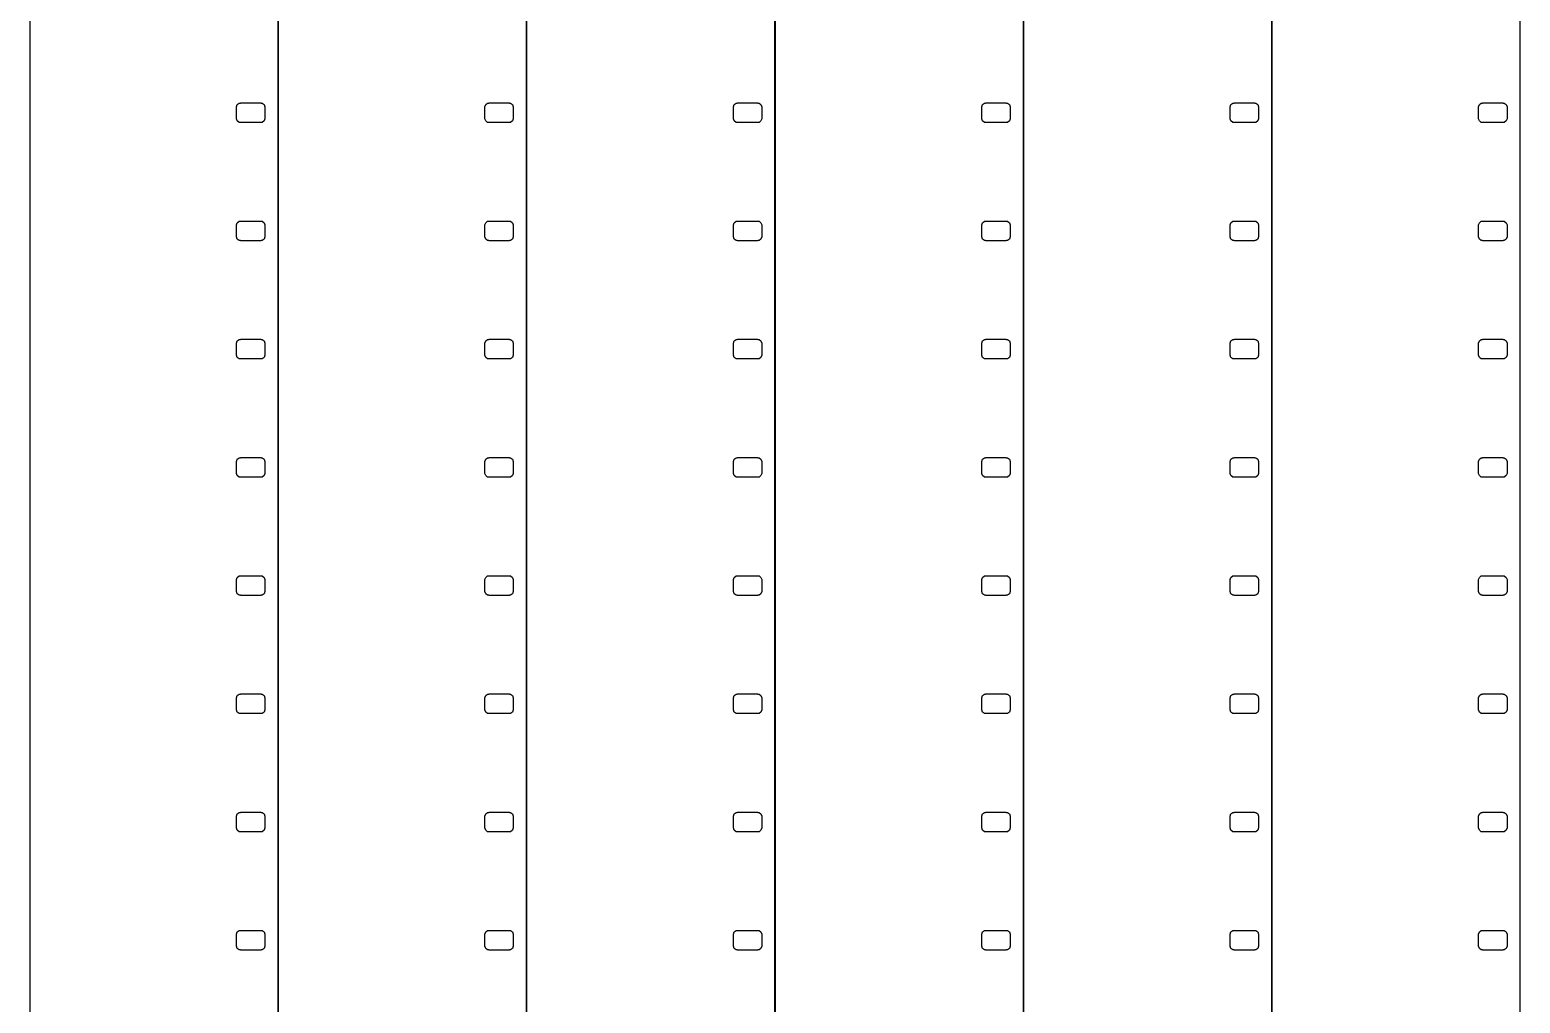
# Model space of a CAD drawing. Header units: metres. Extents: x -8 to 184, y -125 to 125.
# Drawn here: x 88.1 to 184.1, y 0 to 62.7 of the extents above; entities that cross this region are included whole.
import ezdxf

# ---------------------------------------------------------------- set-up
doc = ezdxf.new("R2010")
doc.units = ezdxf.units.M

msp = doc.modelspace()

# ---------------------------------------------------------------- linework, layer by layer
for p, q in [((88.06, 125.482), (88.06, -125.482)), ((104.06, -125.482), (104.06, 125.482)), ((104.07, 125.482), (104.07, -125.482)), ((120.07, -125.482), (120.07, 125.482)), ((120.08, 125.482), (120.08, -125.482)), ((136.08, -125.482), (136.08, 125.482)), ((136.09, 125.482), (136.09, -125.482)), ((152.09, -125.482), (152.09, 125.482)), ((152.1, 125.482), (152.1, -125.482)), ((168.1, -125.482), (168.1, 125.482)), ((168.11, 125.482), (168.11, -125.482)), ((184.11, -125.482), (184.11, 125.482)), ((101.381, 57.7825), (101.429, 57.9294)), ((101.381, 57.0125), (101.381, 57.7825)), ((101.429, 57.9294), (101.554, 58.0203)), ((101.554, 58.0203), (101.631, 58.0203)), ((101.631, 58.0203), (101.631, 58.0325)), ((101.631, 58.0325), (102.96, 58.0325)), ((102.96, 58.0325), (102.96, 58.0203)), ((102.96, 58.0203), (103.037, 58.0203)), ((103.037, 58.0203), (103.162, 57.9294)), ((103.162, 57.9294), (103.21, 57.7825)), ((103.21, 57.7825), (103.21, 57.0125)), ((117.391, 57.7825), (117.439, 57.9294)), ((117.391, 57.0125), (117.391, 57.7825)), ((117.439, 57.9294), (117.564, 58.0203)), ((117.564, 58.0203), (117.641, 58.0203)), ((117.641, 58.0203), (117.641, 58.0325)), ((117.641, 58.0325), (118.97, 58.0325)), ((118.97, 58.0325), (118.97, 58.0203)), ((118.97, 58.0203), (119.047, 58.0203)), ((119.047, 58.0203), (119.172, 57.9294)), ((119.172, 57.9294), (119.22, 57.7825)), ((119.22, 57.7825), (119.22, 57.0125)), ((133.401, 57.7825), (133.449, 57.9294)), ((133.401, 57.0125), (133.401, 57.7825)), ((133.449, 57.9294), (133.574, 58.0203)), ((133.574, 58.0203), (133.651, 58.0203)), ((133.651, 58.0203), (133.651, 58.0325)), ((133.651, 58.0325), (134.98, 58.0325)), ((134.98, 58.0325), (134.98, 58.0203)), ((134.98, 58.0203), (135.057, 58.0203)), ((135.057, 58.0203), (135.182, 57.9294)), ((135.182, 57.9294), (135.23, 57.7825)), ((135.23, 57.7825), (135.23, 57.0125)), ((149.411, 57.7825), (149.459, 57.9294)), ((149.411, 57.0125), (149.411, 57.7825)), ((149.459, 57.9294), (149.584, 58.0203)), ((149.584, 58.0203), (149.661, 58.0203)), ((149.661, 58.0203), (149.661, 58.0325)), ((149.661, 58.0325), (150.99, 58.0325)), ((150.99, 58.0325), (150.99, 58.0203)), ((150.99, 58.0203), (151.067, 58.0203)), ((151.067, 58.0203), (151.192, 57.9294)), ((151.192, 57.9294), (151.24, 57.7825)), ((151.24, 57.7825), (151.24, 57.0125)), ((165.421, 57.7825), (165.469, 57.9294)), ((165.421, 57.0125), (165.421, 57.7825)), ((165.469, 57.9294), (165.594, 58.0203)), ((165.594, 58.0203), (165.671, 58.0203)), ((165.671, 58.0203), (165.671, 58.0325)), ((165.671, 58.0325), (167, 58.0325)), ((167, 58.0325), (167, 58.0203)), ((167, 58.0203), (167.077, 58.0203)), ((167.077, 58.0203), (167.202, 57.9294)), ((167.202, 57.9294), (167.25, 57.7825)), ((167.25, 57.7825), (167.25, 57.0125)), ((181.431, 57.7825), (181.479, 57.9294)), ((181.431, 57.0125), (181.431, 57.7825)), ((181.479, 57.9294), (181.604, 58.0203)), ((181.604, 58.0203), (181.681, 58.0203)), ((181.681, 58.0203), (181.681, 58.0325)), ((181.681, 58.0325), (183.01, 58.0325)), ((183.01, 58.0325), (183.01, 58.0203)), ((183.01, 58.0203), (183.087, 58.0203)), ((183.087, 58.0203), (183.212, 57.9294)), ((183.212, 57.9294), (183.26, 57.7825)), ((183.26, 57.7825), (183.26, 57.0125)), ((101.429, 56.8656), (101.381, 57.0125)), ((101.554, 56.7747), (101.429, 56.8656)), ((101.631, 56.7747), (101.554, 56.7747)), ((101.631, 56.7625), (101.631, 56.7747)), ((102.96, 56.7625), (101.631, 56.7625)), ((103.037, 56.7747), (102.96, 56.7747)), ((102.96, 56.7747), (102.96, 56.7625)), ((103.162, 56.8656), (103.037, 56.7747)), ((103.21, 57.0125), (103.162, 56.8656)), ((117.439, 56.8656), (117.391, 57.0125)), ((117.564, 56.7747), (117.439, 56.8656)), ((117.641, 56.7747), (117.564, 56.7747)), ((117.641, 56.7625), (117.641, 56.7747)), ((118.97, 56.7625), (117.641, 56.7625)), ((119.047, 56.7747), (118.97, 56.7747)), ((118.97, 56.7747), (118.97, 56.7625)), ((119.172, 56.8656), (119.047, 56.7747)), ((119.22, 57.0125), (119.172, 56.8656)), ((133.449, 56.8656), (133.401, 57.0125)), ((133.574, 56.7747), (133.449, 56.8656)), ((133.651, 56.7747), (133.574, 56.7747)), ((133.651, 56.7625), (133.651, 56.7747)), ((134.98, 56.7625), (133.651, 56.7625)), ((135.057, 56.7747), (134.98, 56.7747)), ((134.98, 56.7747), (134.98, 56.7625)), ((135.182, 56.8656), (135.057, 56.7747)), ((135.23, 57.0125), (135.182, 56.8656)), ((149.459, 56.8656), (149.411, 57.0125)), ((149.584, 56.7747), (149.459, 56.8656)), ((149.661, 56.7747), (149.584, 56.7747)), ((149.661, 56.7625), (149.661, 56.7747)), ((150.99, 56.7625), (149.661, 56.7625)), ((151.067, 56.7747), (150.99, 56.7747)), ((150.99, 56.7747), (150.99, 56.7625)), ((151.192, 56.8656), (151.067, 56.7747)), ((151.24, 57.0125), (151.192, 56.8656)), ((165.469, 56.8656), (165.421, 57.0125)), ((165.594, 56.7747), (165.469, 56.8656)), ((165.671, 56.7747), (165.594, 56.7747)), ((165.671, 56.7625), (165.671, 56.7747)), ((167, 56.7625), (165.671, 56.7625)), ((167.077, 56.7747), (167, 56.7747)), ((167, 56.7747), (167, 56.7625)), ((167.202, 56.8656), (167.077, 56.7747)), ((167.25, 57.0125), (167.202, 56.8656)), ((181.479, 56.8656), (181.431, 57.0125)), ((181.604, 56.7747), (181.479, 56.8656)), ((181.681, 56.7747), (181.604, 56.7747)), ((181.681, 56.7625), (181.681, 56.7747)), ((183.01, 56.7625), (181.681, 56.7625)), ((183.087, 56.7747), (183.01, 56.7747)), ((183.01, 56.7747), (183.01, 56.7625)), ((183.212, 56.8656), (183.087, 56.7747)), ((183.26, 57.0125), (183.212, 56.8656)), ((101.381, 50.1625), (101.429, 50.3094)), ((101.381, 49.3925), (101.381, 50.1625)), ((101.429, 50.3094), (101.554, 50.4003)), ((101.554, 50.4003), (101.631, 50.4003)), ((101.631, 50.4003), (101.631, 50.4125)), ((101.631, 50.4125), (102.96, 50.4125)), ((102.96, 50.4125), (102.96, 50.4003)), ((102.96, 50.4003), (103.037, 50.4003)), ((103.037, 50.4003), (103.162, 50.3094)), ((103.162, 50.3094), (103.21, 50.1625)), ((103.21, 50.1625), (103.21, 49.3925)), ((117.391, 50.1625), (117.439, 50.3094)), ((117.391, 49.3925), (117.391, 50.1625)), ((117.439, 50.3094), (117.564, 50.4003)), ((117.564, 50.4003), (117.641, 50.4003)), ((117.641, 50.4003), (117.641, 50.4125)), ((117.641, 50.4125), (118.97, 50.4125)), ((118.97, 50.4125), (118.97, 50.4003)), ((118.97, 50.4003), (119.047, 50.4003)), ((119.047, 50.4003), (119.172, 50.3094)), ((119.172, 50.3094), (119.22, 50.1625)), ((119.22, 50.1625), (119.22, 49.3925)), ((133.401, 50.1625), (133.449, 50.3094)), ((133.401, 49.3925), (133.401, 50.1625)), ((133.449, 50.3094), (133.574, 50.4003)), ((133.574, 50.4003), (133.651, 50.4003)), ((133.651, 50.4003), (133.651, 50.4125)), ((133.651, 50.4125), (134.98, 50.4125)), ((134.98, 50.4125), (134.98, 50.4003)), ((134.98, 50.4003), (135.057, 50.4003)), ((135.057, 50.4003), (135.182, 50.3094)), ((135.182, 50.3094), (135.23, 50.1625)), ((135.23, 50.1625), (135.23, 49.3925)), ((149.411, 50.1625), (149.459, 50.3094)), ((149.411, 49.3925), (149.411, 50.1625)), ((149.459, 50.3094), (149.584, 50.4003)), ((149.584, 50.4003), (149.661, 50.4003)), ((149.661, 50.4003), (149.661, 50.4125)), ((149.661, 50.4125), (150.99, 50.4125)), ((150.99, 50.4125), (150.99, 50.4003)), ((150.99, 50.4003), (151.067, 50.4003)), ((151.067, 50.4003), (151.192, 50.3094)), ((151.192, 50.3094), (151.24, 50.1625)), ((151.24, 50.1625), (151.24, 49.3925)), ((165.421, 50.1625), (165.469, 50.3094)), ((165.421, 49.3925), (165.421, 50.1625)), ((165.469, 50.3094), (165.594, 50.4003)), ((165.594, 50.4003), (165.671, 50.4003)), ((165.671, 50.4003), (165.671, 50.4125)), ((165.671, 50.4125), (167, 50.4125)), ((167, 50.4125), (167, 50.4003)), ((167, 50.4003), (167.077, 50.4003)), ((167.077, 50.4003), (167.202, 50.3094)), ((167.202, 50.3094), (167.25, 50.1625)), ((167.25, 50.1625), (167.25, 49.3925)), ((181.431, 50.1625), (181.479, 50.3094)), ((181.431, 49.3925), (181.431, 50.1625)), ((181.479, 50.3094), (181.604, 50.4003)), ((181.604, 50.4003), (181.681, 50.4003)), ((181.681, 50.4003), (181.681, 50.4125)), ((181.681, 50.4125), (183.01, 50.4125)), ((183.01, 50.4125), (183.01, 50.4003)), ((183.01, 50.4003), (183.087, 50.4003)), ((183.087, 50.4003), (183.212, 50.3094)), ((183.212, 50.3094), (183.26, 50.1625)), ((183.26, 50.1625), (183.26, 49.3925)), ((101.429, 49.2455), (101.381, 49.3925)), ((101.554, 49.1547), (101.429, 49.2455)), ((101.631, 49.1547), (101.554, 49.1547)), ((101.631, 49.1425), (101.631, 49.1547)), ((102.96, 49.1425), (101.631, 49.1425)), ((103.037, 49.1547), (102.96, 49.1547)), ((102.96, 49.1547), (102.96, 49.1425)), ((103.162, 49.2455), (103.037, 49.1547)), ((103.21, 49.3925), (103.162, 49.2455)), ((117.439, 49.2455), (117.391, 49.3925)), ((117.564, 49.1547), (117.439, 49.2455)), ((117.641, 49.1547), (117.564, 49.1547)), ((117.641, 49.1425), (117.641, 49.1547)), ((118.97, 49.1425), (117.641, 49.1425)), ((119.047, 49.1547), (118.97, 49.1547)), ((118.97, 49.1547), (118.97, 49.1425)), ((119.172, 49.2455), (119.047, 49.1547)), ((119.22, 49.3925), (119.172, 49.2455)), ((133.449, 49.2455), (133.401, 49.3925)), ((133.574, 49.1547), (133.449, 49.2455)), ((133.651, 49.1547), (133.574, 49.1547)), ((133.651, 49.1425), (133.651, 49.1547)), ((134.98, 49.1425), (133.651, 49.1425)), ((135.057, 49.1547), (134.98, 49.1547)), ((134.98, 49.1547), (134.98, 49.1425)), ((135.182, 49.2455), (135.057, 49.1547)), ((135.23, 49.3925), (135.182, 49.2455)), ((149.459, 49.2455), (149.411, 49.3925)), ((149.584, 49.1547), (149.459, 49.2455)), ((149.661, 49.1547), (149.584, 49.1547)), ((149.661, 49.1425), (149.661, 49.1547)), ((150.99, 49.1425), (149.661, 49.1425)), ((151.067, 49.1547), (150.99, 49.1547)), ((150.99, 49.1547), (150.99, 49.1425)), ((151.192, 49.2455), (151.067, 49.1547)), ((151.24, 49.3925), (151.192, 49.2455)), ((165.469, 49.2455), (165.421, 49.3925)), ((165.594, 49.1547), (165.469, 49.2455)), ((165.671, 49.1547), (165.594, 49.1547)), ((165.671, 49.1425), (165.671, 49.1547)), ((167, 49.1425), (165.671, 49.1425)), ((167.077, 49.1547), (167, 49.1547)), ((167, 49.1547), (167, 49.1425)), ((167.202, 49.2455), (167.077, 49.1547)), ((167.25, 49.3925), (167.202, 49.2455)), ((181.479, 49.2455), (181.431, 49.3925)), ((181.604, 49.1547), (181.479, 49.2455)), ((181.681, 49.1547), (181.604, 49.1547)), ((181.681, 49.1425), (181.681, 49.1547)), ((183.01, 49.1425), (181.681, 49.1425)), ((183.087, 49.1547), (183.01, 49.1547)), ((183.01, 49.1547), (183.01, 49.1425)), ((183.212, 49.2455), (183.087, 49.1547)), ((183.26, 49.3925), (183.212, 49.2455)), ((101.381, 42.5425), (101.429, 42.6894)), ((101.381, 41.7725), (101.381, 42.5425)), ((101.429, 42.6894), (101.554, 42.7803)), ((101.554, 42.7803), (101.631, 42.7803)), ((101.631, 42.7803), (101.631, 42.7925)), ((101.631, 42.7925), (102.96, 42.7925)), ((102.96, 42.7925), (102.96, 42.7803)), ((102.96, 42.7803), (103.037, 42.7803)), ((103.037, 42.7803), (103.162, 42.6894)), ((103.162, 42.6894), (103.21, 42.5425)), ((103.21, 42.5425), (103.21, 41.7725)), ((117.391, 42.5425), (117.439, 42.6894)), ((117.391, 41.7725), (117.391, 42.5425)), ((117.439, 42.6894), (117.564, 42.7803)), ((117.564, 42.7803), (117.641, 42.7803)), ((117.641, 42.7803), (117.641, 42.7925)), ((117.641, 42.7925), (118.97, 42.7925)), ((118.97, 42.7925), (118.97, 42.7803)), ((118.97, 42.7803), (119.047, 42.7803)), ((119.047, 42.7803), (119.172, 42.6894)), ((119.172, 42.6894), (119.22, 42.5425)), ((119.22, 42.5425), (119.22, 41.7725)), ((133.401, 42.5425), (133.449, 42.6894)), ((133.401, 41.7725), (133.401, 42.5425)), ((133.449, 42.6894), (133.574, 42.7803)), ((133.574, 42.7803), (133.651, 42.7803)), ((133.651, 42.7803), (133.651, 42.7925)), ((133.651, 42.7925), (134.98, 42.7925)), ((134.98, 42.7925), (134.98, 42.7803)), ((134.98, 42.7803), (135.057, 42.7803)), ((135.057, 42.7803), (135.182, 42.6894)), ((135.182, 42.6894), (135.23, 42.5425)), ((135.23, 42.5425), (135.23, 41.7725)), ((149.411, 42.5425), (149.459, 42.6894)), ((149.411, 41.7725), (149.411, 42.5425)), ((149.459, 42.6894), (149.584, 42.7803)), ((149.584, 42.7803), (149.661, 42.7803)), ((149.661, 42.7803), (149.661, 42.7925)), ((149.661, 42.7925), (150.99, 42.7925)), ((150.99, 42.7925), (150.99, 42.7803)), ((150.99, 42.7803), (151.067, 42.7803)), ((151.067, 42.7803), (151.192, 42.6894)), ((151.192, 42.6894), (151.24, 42.5425)), ((151.24, 42.5425), (151.24, 41.7725)), ((165.421, 42.5425), (165.469, 42.6894)), ((165.421, 41.7725), (165.421, 42.5425)), ((165.469, 42.6894), (165.594, 42.7803)), ((165.594, 42.7803), (165.671, 42.7803)), ((165.671, 42.7803), (165.671, 42.7925)), ((165.671, 42.7925), (167, 42.7925)), ((167, 42.7925), (167, 42.7803)), ((167, 42.7803), (167.077, 42.7803)), ((167.077, 42.7803), (167.202, 42.6894)), ((167.202, 42.6894), (167.25, 42.5425)), ((167.25, 42.5425), (167.25, 41.7725)), ((181.431, 42.5425), (181.479, 42.6894)), ((181.431, 41.7725), (181.431, 42.5425)), ((181.479, 42.6894), (181.604, 42.7803)), ((181.604, 42.7803), (181.681, 42.7803)), ((181.681, 42.7803), (181.681, 42.7925)), ((181.681, 42.7925), (183.01, 42.7925)), ((183.01, 42.7925), (183.01, 42.7803)), ((183.01, 42.7803), (183.087, 42.7803)), ((183.087, 42.7803), (183.212, 42.6894)), ((183.212, 42.6894), (183.26, 42.5425)), ((183.26, 42.5425), (183.26, 41.7725)), ((101.429, 41.6255), (101.381, 41.7725)), ((101.554, 41.5347), (101.429, 41.6255)), ((101.631, 41.5347), (101.554, 41.5347)), ((101.631, 41.5225), (101.631, 41.5347)), ((102.96, 41.5225), (101.631, 41.5225)), ((103.037, 41.5347), (102.96, 41.5347)), ((102.96, 41.5347), (102.96, 41.5225)), ((103.162, 41.6255), (103.037, 41.5347)), ((103.21, 41.7725), (103.162, 41.6255)), ((117.439, 41.6255), (117.391, 41.7725)), ((117.564, 41.5347), (117.439, 41.6255)), ((117.641, 41.5347), (117.564, 41.5347)), ((117.641, 41.5225), (117.641, 41.5347)), ((118.97, 41.5225), (117.641, 41.5225)), ((119.047, 41.5347), (118.97, 41.5347)), ((118.97, 41.5347), (118.97, 41.5225)), ((119.172, 41.6255), (119.047, 41.5347)), ((119.22, 41.7725), (119.172, 41.6255)), ((133.449, 41.6255), (133.401, 41.7725)), ((133.574, 41.5347), (133.449, 41.6255)), ((133.651, 41.5347), (133.574, 41.5347)), ((133.651, 41.5225), (133.651, 41.5347)), ((134.98, 41.5225), (133.651, 41.5225)), ((135.057, 41.5347), (134.98, 41.5347)), ((134.98, 41.5347), (134.98, 41.5225)), ((135.182, 41.6255), (135.057, 41.5347)), ((135.23, 41.7725), (135.182, 41.6255)), ((149.459, 41.6255), (149.411, 41.7725)), ((149.584, 41.5347), (149.459, 41.6255)), ((149.661, 41.5347), (149.584, 41.5347)), ((149.661, 41.5225), (149.661, 41.5347)), ((150.99, 41.5225), (149.661, 41.5225)), ((151.067, 41.5347), (150.99, 41.5347)), ((150.99, 41.5347), (150.99, 41.5225)), ((151.192, 41.6255), (151.067, 41.5347)), ((151.24, 41.7725), (151.192, 41.6255)), ((165.469, 41.6255), (165.421, 41.7725)), ((165.594, 41.5347), (165.469, 41.6255)), ((165.671, 41.5347), (165.594, 41.5347)), ((165.671, 41.5225), (165.671, 41.5347)), ((167, 41.5225), (165.671, 41.5225)), ((167.077, 41.5347), (167, 41.5347)), ((167, 41.5347), (167, 41.5225)), ((167.202, 41.6255), (167.077, 41.5347)), ((167.25, 41.7725), (167.202, 41.6255)), ((181.479, 41.6255), (181.431, 41.7725)), ((181.604, 41.5347), (181.479, 41.6255)), ((181.681, 41.5347), (181.604, 41.5347)), ((181.681, 41.5225), (181.681, 41.5347)), ((183.01, 41.5225), (181.681, 41.5225)), ((183.087, 41.5347), (183.01, 41.5347)), ((183.01, 41.5347), (183.01, 41.5225)), ((183.212, 41.6255), (183.087, 41.5347)), ((183.26, 41.7725), (183.212, 41.6255)), ((101.381, 34.9225), (101.429, 35.0694)), ((101.381, 34.1525), (101.381, 34.9225)), ((101.429, 35.0694), (101.554, 35.1603)), ((101.554, 35.1603), (101.631, 35.1603)), ((101.631, 35.1603), (101.631, 35.1725)), ((101.631, 35.1725), (102.96, 35.1725)), ((102.96, 35.1725), (102.96, 35.1603)), ((102.96, 35.1603), (103.037, 35.1603)), ((103.037, 35.1603), (103.162, 35.0694)), ((103.162, 35.0694), (103.21, 34.9225)), ((103.21, 34.9225), (103.21, 34.1525)), ((117.391, 34.9225), (117.439, 35.0694)), ((117.391, 34.1525), (117.391, 34.9225)), ((117.439, 35.0694), (117.564, 35.1603)), ((117.564, 35.1603), (117.641, 35.1603)), ((117.641, 35.1603), (117.641, 35.1725)), ((117.641, 35.1725), (118.97, 35.1725)), ((118.97, 35.1725), (118.97, 35.1603)), ((118.97, 35.1603), (119.047, 35.1603)), ((119.047, 35.1603), (119.172, 35.0694)), ((119.172, 35.0694), (119.22, 34.9225)), ((119.22, 34.9225), (119.22, 34.1525)), ((133.401, 34.9225), (133.449, 35.0694)), ((133.401, 34.1525), (133.401, 34.9225)), ((133.449, 35.0694), (133.574, 35.1603)), ((133.574, 35.1603), (133.651, 35.1603)), ((133.651, 35.1603), (133.651, 35.1725)), ((133.651, 35.1725), (134.98, 35.1725)), ((134.98, 35.1725), (134.98, 35.1603)), ((134.98, 35.1603), (135.057, 35.1603)), ((135.057, 35.1603), (135.182, 35.0694)), ((135.182, 35.0694), (135.23, 34.9225)), ((135.23, 34.9225), (135.23, 34.1525)), ((149.411, 34.9225), (149.459, 35.0694)), ((149.411, 34.1525), (149.411, 34.9225)), ((149.459, 35.0694), (149.584, 35.1603)), ((149.584, 35.1603), (149.661, 35.1603)), ((149.661, 35.1603), (149.661, 35.1725)), ((149.661, 35.1725), (150.99, 35.1725)), ((150.99, 35.1725), (150.99, 35.1603)), ((150.99, 35.1603), (151.067, 35.1603)), ((151.067, 35.1603), (151.192, 35.0694)), ((151.192, 35.0694), (151.24, 34.9225)), ((151.24, 34.9225), (151.24, 34.1525)), ((165.421, 34.9225), (165.469, 35.0694)), ((165.421, 34.1525), (165.421, 34.9225)), ((165.469, 35.0694), (165.594, 35.1603)), ((165.594, 35.1603), (165.671, 35.1603)), ((165.671, 35.1603), (165.671, 35.1725)), ((165.671, 35.1725), (167, 35.1725)), ((167, 35.1725), (167, 35.1603)), ((167, 35.1603), (167.077, 35.1603)), ((167.077, 35.1603), (167.202, 35.0694)), ((167.202, 35.0694), (167.25, 34.9225)), ((167.25, 34.9225), (167.25, 34.1525)), ((181.431, 34.9225), (181.479, 35.0694)), ((181.431, 34.1525), (181.431, 34.9225)), ((181.479, 35.0694), (181.604, 35.1603)), ((181.604, 35.1603), (181.681, 35.1603)), ((181.681, 35.1603), (181.681, 35.1725)), ((181.681, 35.1725), (183.01, 35.1725)), ((183.01, 35.1725), (183.01, 35.1603)), ((183.01, 35.1603), (183.087, 35.1603)), ((183.087, 35.1603), (183.212, 35.0694)), ((183.212, 35.0694), (183.26, 34.9225)), ((183.26, 34.9225), (183.26, 34.1525)), ((101.429, 34.0056), (101.381, 34.1525)), ((101.554, 33.9147), (101.429, 34.0056)), ((101.631, 33.9147), (101.554, 33.9147)), ((101.631, 33.9025), (101.631, 33.9147)), ((102.96, 33.9025), (101.631, 33.9025)), ((103.037, 33.9147), (102.96, 33.9147)), ((102.96, 33.9147), (102.96, 33.9025)), ((103.162, 34.0056), (103.037, 33.9147)), ((103.21, 34.1525), (103.162, 34.0056)), ((117.439, 34.0056), (117.391, 34.1525)), ((117.564, 33.9147), (117.439, 34.0056)), ((117.641, 33.9147), (117.564, 33.9147)), ((117.641, 33.9025), (117.641, 33.9147)), ((118.97, 33.9025), (117.641, 33.9025)), ((119.047, 33.9147), (118.97, 33.9147)), ((118.97, 33.9147), (118.97, 33.9025)), ((119.172, 34.0056), (119.047, 33.9147)), ((119.22, 34.1525), (119.172, 34.0056)), ((133.449, 34.0056), (133.401, 34.1525)), ((133.574, 33.9147), (133.449, 34.0056)), ((133.651, 33.9147), (133.574, 33.9147)), ((133.651, 33.9025), (133.651, 33.9147)), ((134.98, 33.9025), (133.651, 33.9025)), ((135.057, 33.9147), (134.98, 33.9147)), ((134.98, 33.9147), (134.98, 33.9025)), ((135.182, 34.0056), (135.057, 33.9147)), ((135.23, 34.1525), (135.182, 34.0056)), ((149.459, 34.0056), (149.411, 34.1525)), ((149.584, 33.9147), (149.459, 34.0056)), ((149.661, 33.9147), (149.584, 33.9147)), ((149.661, 33.9025), (149.661, 33.9147)), ((150.99, 33.9025), (149.661, 33.9025)), ((151.067, 33.9147), (150.99, 33.9147)), ((150.99, 33.9147), (150.99, 33.9025)), ((151.192, 34.0056), (151.067, 33.9147)), ((151.24, 34.1525), (151.192, 34.0056)), ((165.469, 34.0056), (165.421, 34.1525)), ((165.594, 33.9147), (165.469, 34.0056)), ((165.671, 33.9147), (165.594, 33.9147)), ((165.671, 33.9025), (165.671, 33.9147)), ((167, 33.9025), (165.671, 33.9025)), ((167.077, 33.9147), (167, 33.9147)), ((167, 33.9147), (167, 33.9025)), ((167.202, 34.0056), (167.077, 33.9147)), ((167.25, 34.1525), (167.202, 34.0056)), ((181.479, 34.0056), (181.431, 34.1525)), ((181.604, 33.9147), (181.479, 34.0056)), ((181.681, 33.9147), (181.604, 33.9147)), ((181.681, 33.9025), (181.681, 33.9147)), ((183.01, 33.9025), (181.681, 33.9025)), ((183.087, 33.9147), (183.01, 33.9147)), ((183.01, 33.9147), (183.01, 33.9025)), ((183.212, 34.0056), (183.087, 33.9147)), ((183.26, 34.1525), (183.212, 34.0056)), ((101.381, 27.3025), (101.429, 27.4494)), ((101.381, 26.5325), (101.381, 27.3025)), ((101.429, 27.4494), (101.554, 27.5403)), ((101.554, 27.5403), (101.631, 27.5403)), ((101.631, 27.5403), (101.631, 27.5525)), ((101.631, 27.5525), (102.96, 27.5525)), ((102.96, 27.5525), (102.96, 27.5403)), ((102.96, 27.5403), (103.037, 27.5403)), ((103.037, 27.5403), (103.162, 27.4494)), ((103.162, 27.4494), (103.21, 27.3025)), ((103.21, 27.3025), (103.21, 26.5325)), ((117.391, 27.3025), (117.439, 27.4494)), ((117.391, 26.5325), (117.391, 27.3025)), ((117.439, 27.4494), (117.564, 27.5403)), ((117.564, 27.5403), (117.641, 27.5403)), ((117.641, 27.5403), (117.641, 27.5525)), ((117.641, 27.5525), (118.97, 27.5525)), ((118.97, 27.5525), (118.97, 27.5403)), ((118.97, 27.5403), (119.047, 27.5403)), ((119.047, 27.5403), (119.172, 27.4494)), ((119.172, 27.4494), (119.22, 27.3025)), ((119.22, 27.3025), (119.22, 26.5325)), ((133.401, 27.3025), (133.449, 27.4494)), ((133.401, 26.5325), (133.401, 27.3025)), ((133.449, 27.4494), (133.574, 27.5403)), ((133.574, 27.5403), (133.651, 27.5403)), ((133.651, 27.5403), (133.651, 27.5525)), ((133.651, 27.5525), (134.98, 27.5525)), ((134.98, 27.5525), (134.98, 27.5403)), ((134.98, 27.5403), (135.057, 27.5403)), ((135.057, 27.5403), (135.182, 27.4494)), ((135.182, 27.4494), (135.23, 27.3025)), ((135.23, 27.3025), (135.23, 26.5325)), ((149.411, 27.3025), (149.459, 27.4494)), ((149.411, 26.5325), (149.411, 27.3025)), ((149.459, 27.4494), (149.584, 27.5403)), ((149.584, 27.5403), (149.661, 27.5403)), ((149.661, 27.5403), (149.661, 27.5525)), ((149.661, 27.5525), (150.99, 27.5525)), ((150.99, 27.5525), (150.99, 27.5403)), ((150.99, 27.5403), (151.067, 27.5403)), ((151.067, 27.5403), (151.192, 27.4494)), ((151.192, 27.4494), (151.24, 27.3025)), ((151.24, 27.3025), (151.24, 26.5325)), ((165.421, 27.3025), (165.469, 27.4494)), ((165.421, 26.5325), (165.421, 27.3025)), ((165.469, 27.4494), (165.594, 27.5403)), ((165.594, 27.5403), (165.671, 27.5403)), ((165.671, 27.5403), (165.671, 27.5525)), ((165.671, 27.5525), (167, 27.5525)), ((167, 27.5525), (167, 27.5403)), ((167, 27.5403), (167.077, 27.5403)), ((167.077, 27.5403), (167.202, 27.4494)), ((167.202, 27.4494), (167.25, 27.3025)), ((167.25, 27.3025), (167.25, 26.5325)), ((181.431, 27.3025), (181.479, 27.4494)), ((181.431, 26.5325), (181.431, 27.3025)), ((181.479, 27.4494), (181.604, 27.5403)), ((181.604, 27.5403), (181.681, 27.5403)), ((181.681, 27.5403), (181.681, 27.5525)), ((181.681, 27.5525), (183.01, 27.5525)), ((183.01, 27.5525), (183.01, 27.5403)), ((183.01, 27.5403), (183.087, 27.5403)), ((183.087, 27.5403), (183.212, 27.4494)), ((183.212, 27.4494), (183.26, 27.3025)), ((183.26, 27.3025), (183.26, 26.5325)), ((101.429, 26.3855), (101.381, 26.5325)), ((101.554, 26.2947), (101.429, 26.3855)), ((101.631, 26.2947), (101.554, 26.2947)), ((101.631, 26.2825), (101.631, 26.2947)), ((102.96, 26.2825), (101.631, 26.2825)), ((103.037, 26.2947), (102.96, 26.2947)), ((102.96, 26.2947), (102.96, 26.2825)), ((103.162, 26.3855), (103.037, 26.2947)), ((103.21, 26.5325), (103.162, 26.3855)), ((117.439, 26.3855), (117.391, 26.5325)), ((117.564, 26.2947), (117.439, 26.3855)), ((117.641, 26.2947), (117.564, 26.2947)), ((117.641, 26.2825), (117.641, 26.2947)), ((118.97, 26.2825), (117.641, 26.2825)), ((119.047, 26.2947), (118.97, 26.2947)), ((118.97, 26.2947), (118.97, 26.2825)), ((119.172, 26.3855), (119.047, 26.2947)), ((119.22, 26.5325), (119.172, 26.3855)), ((133.449, 26.3855), (133.401, 26.5325)), ((133.574, 26.2947), (133.449, 26.3855)), ((133.651, 26.2947), (133.574, 26.2947)), ((133.651, 26.2825), (133.651, 26.2947)), ((134.98, 26.2825), (133.651, 26.2825)), ((135.057, 26.2947), (134.98, 26.2947)), ((134.98, 26.2947), (134.98, 26.2825)), ((135.182, 26.3855), (135.057, 26.2947)), ((135.23, 26.5325), (135.182, 26.3855)), ((149.459, 26.3855), (149.411, 26.5325)), ((149.584, 26.2947), (149.459, 26.3855)), ((149.661, 26.2947), (149.584, 26.2947)), ((149.661, 26.2825), (149.661, 26.2947)), ((150.99, 26.2825), (149.661, 26.2825)), ((151.067, 26.2947), (150.99, 26.2947)), ((150.99, 26.2947), (150.99, 26.2825)), ((151.192, 26.3855), (151.067, 26.2947)), ((151.24, 26.5325), (151.192, 26.3855)), ((165.469, 26.3855), (165.421, 26.5325)), ((165.594, 26.2947), (165.469, 26.3855)), ((165.671, 26.2947), (165.594, 26.2947)), ((165.671, 26.2825), (165.671, 26.2947)), ((167, 26.2825), (165.671, 26.2825)), ((167.077, 26.2947), (167, 26.2947)), ((167, 26.2947), (167, 26.2825)), ((167.202, 26.3855), (167.077, 26.2947)), ((167.25, 26.5325), (167.202, 26.3855)), ((181.479, 26.3855), (181.431, 26.5325)), ((181.604, 26.2947), (181.479, 26.3855)), ((181.681, 26.2947), (181.604, 26.2947)), ((181.681, 26.2825), (181.681, 26.2947)), ((183.01, 26.2825), (181.681, 26.2825)), ((183.087, 26.2947), (183.01, 26.2947)), ((183.01, 26.2947), (183.01, 26.2825)), ((183.212, 26.3855), (183.087, 26.2947)), ((183.26, 26.5325), (183.212, 26.3855)), ((101.381, 19.6825), (101.429, 19.8294)), ((101.381, 18.9125), (101.381, 19.6825)), ((101.429, 19.8294), (101.554, 19.9203)), ((101.554, 19.9203), (101.631, 19.9203)), ((101.631, 19.9203), (101.631, 19.9325)), ((101.631, 19.9325), (102.96, 19.9325)), ((102.96, 19.9325), (102.96, 19.9203)), ((102.96, 19.9203), (103.037, 19.9203)), ((103.037, 19.9203), (103.162, 19.8294)), ((103.162, 19.8294), (103.21, 19.6825)), ((103.21, 19.6825), (103.21, 18.9125)), ((117.391, 19.6825), (117.439, 19.8294)), ((117.391, 18.9125), (117.391, 19.6825)), ((117.439, 19.8294), (117.564, 19.9203)), ((117.564, 19.9203), (117.641, 19.9203)), ((117.641, 19.9203), (117.641, 19.9325)), ((117.641, 19.9325), (118.97, 19.9325)), ((118.97, 19.9325), (118.97, 19.9203)), ((118.97, 19.9203), (119.047, 19.9203)), ((119.047, 19.9203), (119.172, 19.8294)), ((119.172, 19.8294), (119.22, 19.6825)), ((119.22, 19.6825), (119.22, 18.9125)), ((133.401, 19.6825), (133.449, 19.8294)), ((133.401, 18.9125), (133.401, 19.6825)), ((133.449, 19.8294), (133.574, 19.9203)), ((133.574, 19.9203), (133.651, 19.9203)), ((133.651, 19.9203), (133.651, 19.9325)), ((133.651, 19.9325), (134.98, 19.9325)), ((134.98, 19.9325), (134.98, 19.9203)), ((134.98, 19.9203), (135.057, 19.9203)), ((135.057, 19.9203), (135.182, 19.8294)), ((135.182, 19.8294), (135.23, 19.6825)), ((135.23, 19.6825), (135.23, 18.9125)), ((149.411, 19.6825), (149.459, 19.8294)), ((149.411, 18.9125), (149.411, 19.6825)), ((149.459, 19.8294), (149.584, 19.9203)), ((149.584, 19.9203), (149.661, 19.9203)), ((149.661, 19.9203), (149.661, 19.9325)), ((149.661, 19.9325), (150.99, 19.9325)), ((150.99, 19.9325), (150.99, 19.9203)), ((150.99, 19.9203), (151.067, 19.9203)), ((151.067, 19.9203), (151.192, 19.8294)), ((151.192, 19.8294), (151.24, 19.6825)), ((151.24, 19.6825), (151.24, 18.9125)), ((165.421, 19.6825), (165.469, 19.8294)), ((165.421, 18.9125), (165.421, 19.6825)), ((165.469, 19.8294), (165.594, 19.9203)), ((165.594, 19.9203), (165.671, 19.9203)), ((165.671, 19.9203), (165.671, 19.9325)), ((165.671, 19.9325), (167, 19.9325)), ((167, 19.9325), (167, 19.9203)), ((167, 19.9203), (167.077, 19.9203)), ((167.077, 19.9203), (167.202, 19.8294)), ((167.202, 19.8294), (167.25, 19.6825)), ((167.25, 19.6825), (167.25, 18.9125)), ((181.431, 19.6825), (181.479, 19.8294)), ((181.431, 18.9125), (181.431, 19.6825)), ((181.479, 19.8294), (181.604, 19.9203)), ((181.604, 19.9203), (181.681, 19.9203)), ((181.681, 19.9203), (181.681, 19.9325)), ((181.681, 19.9325), (183.01, 19.9325)), ((183.01, 19.9325), (183.01, 19.9203)), ((183.01, 19.9203), (183.087, 19.9203)), ((183.087, 19.9203), (183.212, 19.8294)), ((183.212, 19.8294), (183.26, 19.6825)), ((183.26, 19.6825), (183.26, 18.9125)), ((101.429, 18.7655), (101.381, 18.9125)), ((101.554, 18.6747), (101.429, 18.7655)), ((101.631, 18.6747), (101.554, 18.6747)), ((101.631, 18.6625), (101.631, 18.6747)), ((102.96, 18.6625), (101.631, 18.6625)), ((103.037, 18.6747), (102.96, 18.6747)), ((102.96, 18.6747), (102.96, 18.6625)), ((103.162, 18.7655), (103.037, 18.6747)), ((103.21, 18.9125), (103.162, 18.7655)), ((117.439, 18.7655), (117.391, 18.9125)), ((117.564, 18.6747), (117.439, 18.7655)), ((117.641, 18.6747), (117.564, 18.6747)), ((117.641, 18.6625), (117.641, 18.6747)), ((118.97, 18.6625), (117.641, 18.6625)), ((119.047, 18.6747), (118.97, 18.6747)), ((118.97, 18.6747), (118.97, 18.6625)), ((119.172, 18.7655), (119.047, 18.6747)), ((119.22, 18.9125), (119.172, 18.7655)), ((133.449, 18.7655), (133.401, 18.9125)), ((133.574, 18.6747), (133.449, 18.7655)), ((133.651, 18.6747), (133.574, 18.6747)), ((133.651, 18.6625), (133.651, 18.6747)), ((134.98, 18.6625), (133.651, 18.6625)), ((135.057, 18.6747), (134.98, 18.6747)), ((134.98, 18.6747), (134.98, 18.6625)), ((135.182, 18.7655), (135.057, 18.6747)), ((135.23, 18.9125), (135.182, 18.7655)), ((149.459, 18.7655), (149.411, 18.9125)), ((149.584, 18.6747), (149.459, 18.7655)), ((149.661, 18.6747), (149.584, 18.6747)), ((149.661, 18.6625), (149.661, 18.6747)), ((150.99, 18.6625), (149.661, 18.6625)), ((151.067, 18.6747), (150.99, 18.6747)), ((150.99, 18.6747), (150.99, 18.6625)), ((151.192, 18.7655), (151.067, 18.6747)), ((151.24, 18.9125), (151.192, 18.7655)), ((165.469, 18.7655), (165.421, 18.9125)), ((165.594, 18.6747), (165.469, 18.7655)), ((165.671, 18.6747), (165.594, 18.6747)), ((165.671, 18.6625), (165.671, 18.6747)), ((167, 18.6625), (165.671, 18.6625)), ((167.077, 18.6747), (167, 18.6747)), ((167, 18.6747), (167, 18.6625)), ((167.202, 18.7655), (167.077, 18.6747)), ((167.25, 18.9125), (167.202, 18.7655)), ((181.479, 18.7655), (181.431, 18.9125)), ((181.604, 18.6747), (181.479, 18.7655)), ((181.681, 18.6747), (181.604, 18.6747)), ((181.681, 18.6625), (181.681, 18.6747)), ((183.01, 18.6625), (181.681, 18.6625)), ((183.087, 18.6747), (183.01, 18.6747)), ((183.01, 18.6747), (183.01, 18.6625)), ((183.212, 18.7655), (183.087, 18.6747)), ((183.26, 18.9125), (183.212, 18.7655)), ((101.381, 12.0625), (101.429, 12.2094)), ((101.381, 11.2925), (101.381, 12.0625)), ((101.429, 12.2094), (101.554, 12.3003)), ((101.554, 12.3003), (101.631, 12.3003)), ((101.631, 12.3003), (101.631, 12.3125)), ((101.631, 12.3125), (102.96, 12.3125)), ((102.96, 12.3125), (102.96, 12.3003)), ((102.96, 12.3003), (103.037, 12.3003)), ((103.037, 12.3003), (103.162, 12.2094)), ((103.162, 12.2094), (103.21, 12.0625)), ((103.21, 12.0625), (103.21, 11.2925)), ((117.391, 12.0625), (117.439, 12.2094)), ((117.391, 11.2925), (117.391, 12.0625)), ((117.439, 12.2094), (117.564, 12.3003)), ((117.564, 12.3003), (117.641, 12.3003)), ((117.641, 12.3003), (117.641, 12.3125)), ((117.641, 12.3125), (118.97, 12.3125)), ((118.97, 12.3125), (118.97, 12.3003)), ((118.97, 12.3003), (119.047, 12.3003)), ((119.047, 12.3003), (119.172, 12.2094)), ((119.172, 12.2094), (119.22, 12.0625)), ((119.22, 12.0625), (119.22, 11.2925)), ((133.401, 12.0625), (133.449, 12.2094)), ((133.401, 11.2925), (133.401, 12.0625)), ((133.449, 12.2094), (133.574, 12.3003)), ((133.574, 12.3003), (133.651, 12.3003)), ((133.651, 12.3003), (133.651, 12.3125)), ((133.651, 12.3125), (134.98, 12.3125)), ((134.98, 12.3125), (134.98, 12.3003)), ((134.98, 12.3003), (135.057, 12.3003)), ((135.057, 12.3003), (135.182, 12.2094)), ((135.182, 12.2094), (135.23, 12.0625)), ((135.23, 12.0625), (135.23, 11.2925)), ((149.411, 12.0625), (149.459, 12.2094)), ((149.411, 11.2925), (149.411, 12.0625)), ((149.459, 12.2094), (149.584, 12.3003)), ((149.584, 12.3003), (149.661, 12.3003)), ((149.661, 12.3003), (149.661, 12.3125)), ((149.661, 12.3125), (150.99, 12.3125)), ((150.99, 12.3125), (150.99, 12.3003)), ((150.99, 12.3003), (151.067, 12.3003)), ((151.067, 12.3003), (151.192, 12.2094)), ((151.192, 12.2094), (151.24, 12.0625)), ((151.24, 12.0625), (151.24, 11.2925)), ((165.421, 12.0625), (165.469, 12.2094)), ((165.421, 11.2925), (165.421, 12.0625)), ((165.469, 12.2094), (165.594, 12.3003)), ((165.594, 12.3003), (165.671, 12.3003)), ((165.671, 12.3003), (165.671, 12.3125)), ((165.671, 12.3125), (167, 12.3125)), ((167, 12.3125), (167, 12.3003)), ((167, 12.3003), (167.077, 12.3003)), ((167.077, 12.3003), (167.202, 12.2094)), ((167.202, 12.2094), (167.25, 12.0625)), ((167.25, 12.0625), (167.25, 11.2925)), ((181.431, 12.0625), (181.479, 12.2094)), ((181.431, 11.2925), (181.431, 12.0625)), ((181.479, 12.2094), (181.604, 12.3003)), ((181.604, 12.3003), (181.681, 12.3003)), ((181.681, 12.3003), (181.681, 12.3125)), ((181.681, 12.3125), (183.01, 12.3125)), ((183.01, 12.3125), (183.01, 12.3003)), ((183.01, 12.3003), (183.087, 12.3003)), ((183.087, 12.3003), (183.212, 12.2094)), ((183.212, 12.2094), (183.26, 12.0625)), ((183.26, 12.0625), (183.26, 11.2925)), ((101.429, 11.1456), (101.381, 11.2925)), ((101.554, 11.0547), (101.429, 11.1456)), ((101.631, 11.0547), (101.554, 11.0547)), ((101.631, 11.0425), (101.631, 11.0547)), ((102.96, 11.0425), (101.631, 11.0425)), ((103.037, 11.0547), (102.96, 11.0547)), ((102.96, 11.0547), (102.96, 11.0425)), ((103.162, 11.1456), (103.037, 11.0547)), ((103.21, 11.2925), (103.162, 11.1456)), ((117.439, 11.1456), (117.391, 11.2925)), ((117.564, 11.0547), (117.439, 11.1456)), ((117.641, 11.0547), (117.564, 11.0547)), ((117.641, 11.0425), (117.641, 11.0547)), ((118.97, 11.0425), (117.641, 11.0425)), ((119.047, 11.0547), (118.97, 11.0547)), ((118.97, 11.0547), (118.97, 11.0425)), ((119.172, 11.1456), (119.047, 11.0547)), ((119.22, 11.2925), (119.172, 11.1456)), ((133.449, 11.1456), (133.401, 11.2925)), ((133.574, 11.0547), (133.449, 11.1456)), ((133.651, 11.0547), (133.574, 11.0547)), ((133.651, 11.0425), (133.651, 11.0547)), ((134.98, 11.0425), (133.651, 11.0425)), ((135.057, 11.0547), (134.98, 11.0547)), ((134.98, 11.0547), (134.98, 11.0425)), ((135.182, 11.1456), (135.057, 11.0547)), ((135.23, 11.2925), (135.182, 11.1456)), ((149.459, 11.1456), (149.411, 11.2925)), ((149.584, 11.0547), (149.459, 11.1456)), ((149.661, 11.0547), (149.584, 11.0547)), ((149.661, 11.0425), (149.661, 11.0547)), ((150.99, 11.0425), (149.661, 11.0425)), ((151.067, 11.0547), (150.99, 11.0547)), ((150.99, 11.0547), (150.99, 11.0425)), ((151.192, 11.1456), (151.067, 11.0547)), ((151.24, 11.2925), (151.192, 11.1456)), ((165.469, 11.1456), (165.421, 11.2925)), ((165.594, 11.0547), (165.469, 11.1456)), ((165.671, 11.0547), (165.594, 11.0547)), ((165.671, 11.0425), (165.671, 11.0547)), ((167, 11.0425), (165.671, 11.0425)), ((167.077, 11.0547), (167, 11.0547)), ((167, 11.0547), (167, 11.0425)), ((167.202, 11.1456), (167.077, 11.0547)), ((167.25, 11.2925), (167.202, 11.1456)), ((181.479, 11.1456), (181.431, 11.2925)), ((181.604, 11.0547), (181.479, 11.1456)), ((181.681, 11.0547), (181.604, 11.0547)), ((181.681, 11.0425), (181.681, 11.0547)), ((183.01, 11.0425), (181.681, 11.0425)), ((183.087, 11.0547), (183.01, 11.0547)), ((183.01, 11.0547), (183.01, 11.0425)), ((183.212, 11.1456), (183.087, 11.0547)), ((183.26, 11.2925), (183.212, 11.1456)), ((101.381, 4.44249), (101.429, 4.58943)), ((101.381, 3.6725), (101.381, 4.44249)), ((101.429, 4.58943), (101.554, 4.68025)), ((101.554, 4.68025), (101.631, 4.68025)), ((101.631, 4.68025), (101.631, 4.69249)), ((101.631, 4.69249), (102.96, 4.69249)), ((102.96, 4.69249), (102.96, 4.68025)), ((102.96, 4.68025), (103.037, 4.68025)), ((103.037, 4.68025), (103.162, 4.58943)), ((103.162, 4.58943), (103.21, 4.44249)), ((103.21, 4.44249), (103.21, 3.6725)), ((117.391, 4.44249), (117.439, 4.58943)), ((117.391, 3.6725), (117.391, 4.44249)), ((117.439, 4.58943), (117.564, 4.68025)), ((117.564, 4.68025), (117.641, 4.68025)), ((117.641, 4.68025), (117.641, 4.69249)), ((117.641, 4.69249), (118.97, 4.69249)), ((118.97, 4.69249), (118.97, 4.68025)), ((118.97, 4.68025), (119.047, 4.68025)), ((119.047, 4.68025), (119.172, 4.58943)), ((119.172, 4.58943), (119.22, 4.44249)), ((119.22, 4.44249), (119.22, 3.6725)), ((133.401, 4.44249), (133.449, 4.58943)), ((133.401, 3.6725), (133.401, 4.44249)), ((133.449, 4.58943), (133.574, 4.68025)), ((133.574, 4.68025), (133.651, 4.68025)), ((133.651, 4.68025), (133.651, 4.69249)), ((133.651, 4.69249), (134.98, 4.69249)), ((134.98, 4.69249), (134.98, 4.68025)), ((134.98, 4.68025), (135.057, 4.68025)), ((135.057, 4.68025), (135.182, 4.58943)), ((135.182, 4.58943), (135.23, 4.44249)), ((135.23, 4.44249), (135.23, 3.6725)), ((149.411, 4.44249), (149.459, 4.58943)), ((149.411, 3.6725), (149.411, 4.44249)), ((149.459, 4.58943), (149.584, 4.68025)), ((149.584, 4.68025), (149.661, 4.68025)), ((149.661, 4.68025), (149.661, 4.69249)), ((149.661, 4.69249), (150.99, 4.69249)), ((150.99, 4.69249), (150.99, 4.68025)), ((150.99, 4.68025), (151.067, 4.68025)), ((151.067, 4.68025), (151.192, 4.58943)), ((151.192, 4.58943), (151.24, 4.44249)), ((151.24, 4.44249), (151.24, 3.6725)), ((165.421, 4.44249), (165.469, 4.58943)), ((165.421, 3.6725), (165.421, 4.44249)), ((165.469, 4.58943), (165.594, 4.68025)), ((165.594, 4.68025), (165.671, 4.68025)), ((165.671, 4.68025), (165.671, 4.69249)), ((165.671, 4.69249), (167, 4.69249)), ((167, 4.69249), (167, 4.68025)), ((167, 4.68025), (167.077, 4.68025)), ((167.077, 4.68025), (167.202, 4.58943)), ((167.202, 4.58943), (167.25, 4.44249)), ((167.25, 4.44249), (167.25, 3.6725)), ((181.431, 4.44249), (181.479, 4.58943)), ((181.431, 3.6725), (181.431, 4.44249)), ((181.479, 4.58943), (181.604, 4.68025)), ((181.604, 4.68025), (181.681, 4.68025)), ((181.681, 4.68025), (181.681, 4.69249)), ((181.681, 4.69249), (183.01, 4.69249)), ((183.01, 4.69249), (183.01, 4.68025)), ((183.01, 4.68025), (183.087, 4.68025)), ((183.087, 4.68025), (183.212, 4.58943)), ((183.212, 4.58943), (183.26, 4.44249)), ((183.26, 4.44249), (183.26, 3.6725)), ((101.429, 3.52554), (101.381, 3.6725)), ((101.554, 3.43472), (101.429, 3.52554)), ((101.631, 3.43472), (101.554, 3.43472)), ((101.631, 3.4225), (101.631, 3.43472)), ((102.96, 3.4225), (101.631, 3.4225)), ((103.037, 3.43472), (102.96, 3.43472)), ((102.96, 3.43472), (102.96, 3.4225)), ((103.162, 3.52554), (103.037, 3.43472)), ((103.21, 3.6725), (103.162, 3.52554)), ((117.439, 3.52554), (117.391, 3.6725)), ((117.564, 3.43472), (117.439, 3.52554)), ((117.641, 3.43472), (117.564, 3.43472)), ((117.641, 3.4225), (117.641, 3.43472)), ((118.97, 3.4225), (117.641, 3.4225)), ((119.047, 3.43472), (118.97, 3.43472)), ((118.97, 3.43472), (118.97, 3.4225)), ((119.172, 3.52554), (119.047, 3.43472)), ((119.22, 3.6725), (119.172, 3.52554)), ((133.449, 3.52554), (133.401, 3.6725)), ((133.574, 3.43472), (133.449, 3.52554)), ((133.651, 3.43472), (133.574, 3.43472)), ((133.651, 3.4225), (133.651, 3.43472)), ((134.98, 3.4225), (133.651, 3.4225)), ((135.057, 3.43472), (134.98, 3.43472)), ((134.98, 3.43472), (134.98, 3.4225)), ((135.182, 3.52554), (135.057, 3.43472)), ((135.23, 3.6725), (135.182, 3.52554)), ((149.459, 3.52554), (149.411, 3.6725)), ((149.584, 3.43472), (149.459, 3.52554)), ((149.661, 3.43472), (149.584, 3.43472)), ((149.661, 3.4225), (149.661, 3.43472)), ((150.99, 3.4225), (149.661, 3.4225)), ((151.067, 3.43472), (150.99, 3.43472)), ((150.99, 3.43472), (150.99, 3.4225)), ((151.192, 3.52554), (151.067, 3.43472)), ((151.24, 3.6725), (151.192, 3.52554)), ((165.469, 3.52554), (165.421, 3.6725)), ((165.594, 3.43472), (165.469, 3.52554)), ((165.671, 3.43472), (165.594, 3.43472)), ((165.671, 3.4225), (165.671, 3.43472)), ((167, 3.4225), (165.671, 3.4225)), ((167.077, 3.43472), (167, 3.43472)), ((167, 3.43472), (167, 3.4225)), ((167.202, 3.52554), (167.077, 3.43472)), ((167.25, 3.6725), (167.202, 3.52554)), ((181.479, 3.52554), (181.431, 3.6725)), ((181.604, 3.43472), (181.479, 3.52554)), ((181.681, 3.43472), (181.604, 3.43472)), ((181.681, 3.4225), (181.681, 3.43472)), ((183.01, 3.4225), (181.681, 3.4225)), ((183.087, 3.43472), (183.01, 3.43472)), ((183.01, 3.43472), (183.01, 3.4225)), ((183.212, 3.52554), (183.087, 3.43472)), ((183.26, 3.6725), (183.212, 3.52554))]:
    msp.add_line(p, q)

doc.saveas('drawing.dxf')
